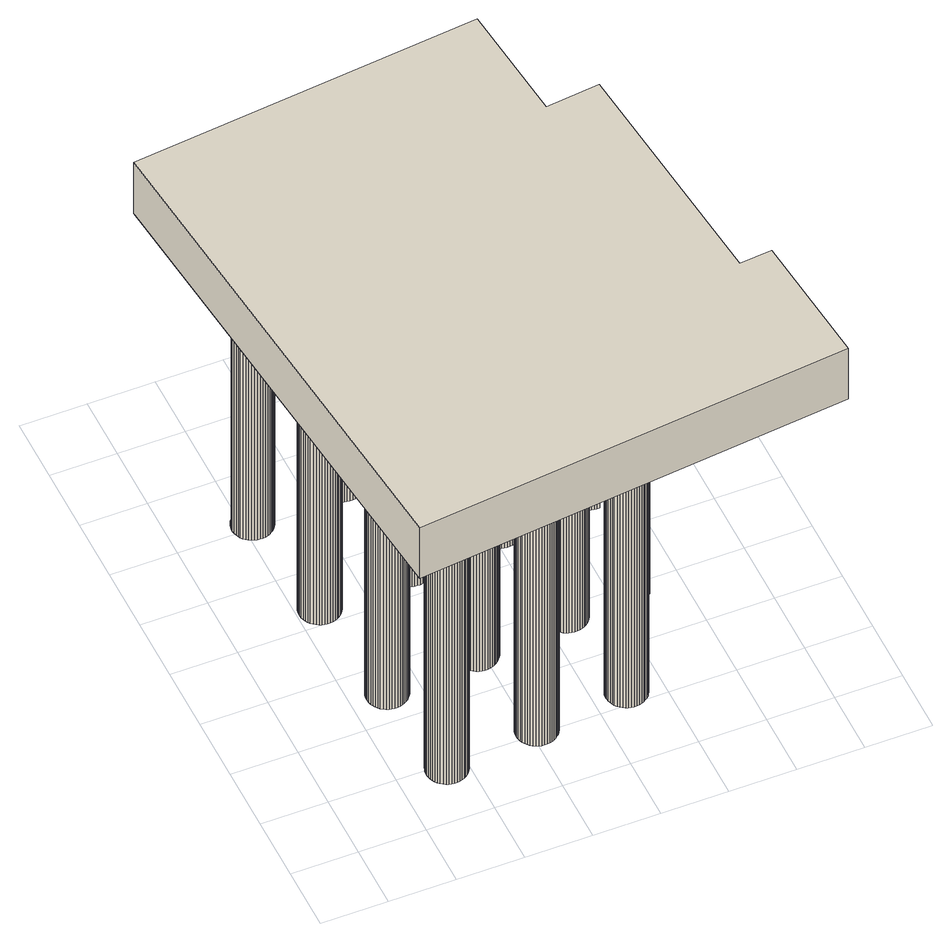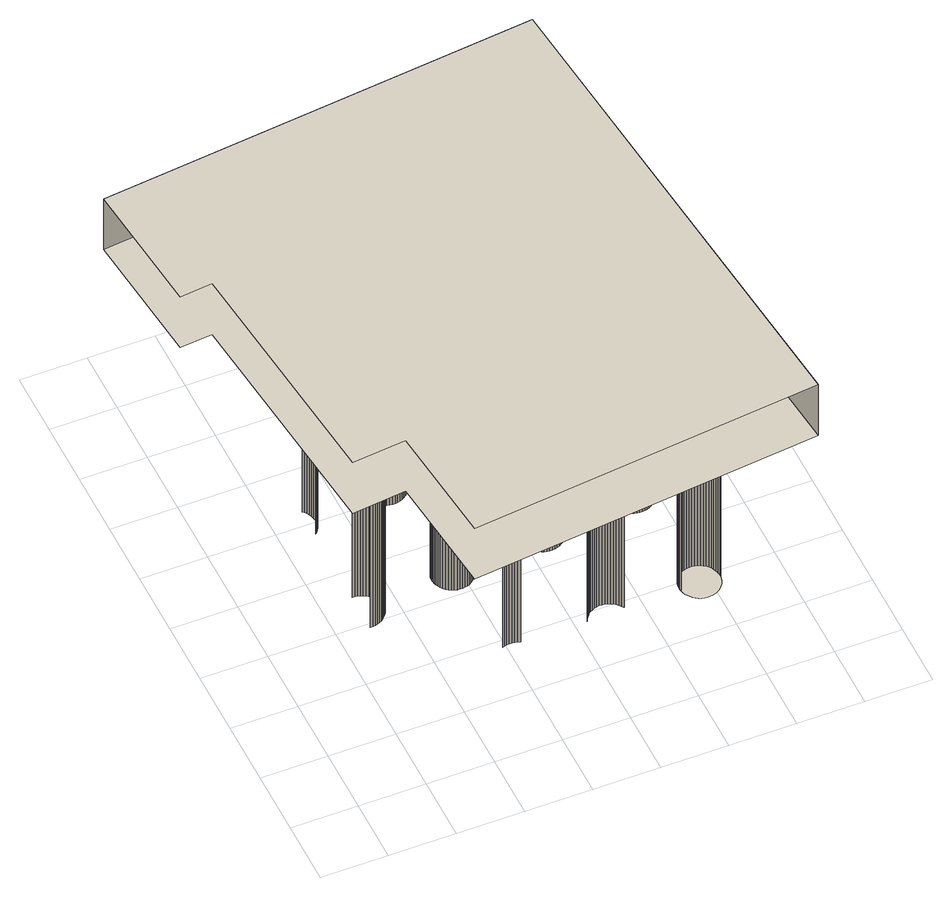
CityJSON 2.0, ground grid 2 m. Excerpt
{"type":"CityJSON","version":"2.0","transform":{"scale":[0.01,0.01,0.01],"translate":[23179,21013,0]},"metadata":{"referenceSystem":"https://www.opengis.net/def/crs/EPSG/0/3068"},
"CityObjects":{
"building1":{"type":"Building","attributes":{"name":"Brandenburger Tor","yearOfConstruction":"1791+01:00","measuredHeight":10,"storeysAboveGround":2},"address":[{"country":"Germany","locality":"Berlin","thoroughfareNumber":"8","thoroughfareName":"Pariser Platz","postcode":"10117"}],"geometry":[{"type":"MultiSurface","lod":"2","boundaries":[[[0,1,2,3]],[[4,5,1,0]],[[3,2,6,7]],[[8,9,5,4]],[[7,6,10,11]],[[11,10,12,13]],[[14,15,9,8]],[[13,12,16,17]],[[18,19,15,14]],[[17,16,20,21]],[[22,23,19,18]],[[21,20,24,25]],[[26,27,23,22]],[[25,24,28,29]],[[30,31,27,26]],[[29,28,32,33]],[[34,35,31,30]],[[33,32,36,37]],[[38,39,35,34]],[[37,36,40,41]],[[42,43,39,38]],[[41,40,44,45]],[[46,47,43,42]],[[45,44,48,49]],[[50,51,52,53]],[[54,55,47,46]],[[56,57,51,50]],[[53,52,58,59]],[[60,61,57,56]],[[59,58,62,63]],[[63,62,64,65]],[[66,67,61,60]],[[68,69,70,71,72,73,74,75,76,77,78,79,80,81,48,44,40,36,32,28,24,20,16,12,10,6,2,1,5,9,15,19,23,27,31,35,39,43,47,55,82,83,84,85,86,87,88,89,90,91]],[[92,93,94,95,96,97,98,99,100,54,46,42,38,34,30,26,22,18,14,8,4,0,3,7,11,13,17,21,25,29,33,37,41,45,49,101,102,103,104,105,106,107,108,109,110,111,112,113,114,115]],[[49,48,81,101]],[[65,64,116,117]],[[118,119,67,66]],[[100,82,55,54]],[[117,116,120,121]],[[122,123,119,118]],[[101,81,80,102]],[[121,120,124,125]],[[126,127,123,122]],[[99,83,82,100]],[[125,124,128,129]],[[102,80,79,103]],[[130,131,127,126]],[[98,84,83,99]],[[129,128,132,133]],[[134,135,136,137]],[[138,139,131,130]],[[103,79,78,104]],[[97,85,84,98]],[[133,132,140,141]],[[142,143,139,138]],[[104,78,77,105]],[[96,86,85,97]],[[141,140,144,145]],[[105,77,76,106]],[[146,147,143,142]],[[95,87,86,96]],[[145,144,148,149]],[[106,76,75,107]],[[94,88,87,95]],[[150,151,147,146]],[[107,75,74,108]],[[93,89,88,94]],[[149,148,152,153]],[[108,74,73,109]],[[92,90,89,93]],[[154,155,151,150]],[[109,73,72,110]],[[115,91,90,92]],[[114,68,91,115]],[[156,157,158,159,160,161,162,163,164,154,150,146,142,138,130,126,122,118,66,60,56,50,53,59,63,65,117,121,125,129,133,141,145,149,153,165,166,167,168,169,170,171,172,173,174,175,176,177,178,179]],[[180,181,182,183,184,185,186,187,188,189,190,191,192,193,152,148,144,140,132,128,124,120,116,64,62,58,52,51,57,61,67,119,123,127,131,139,143,147,151,155,194,195,196,197,198,199,200,201,202,203]],[[110,72,71,111]],[[113,69,68,114]],[[111,71,70,112]],[[153,152,193,165]],[[112,70,69,113]],[[204,205,206,207]],[[208,209,205,204]],[[164,194,155,154]],[[207,206,210,211]],[[212,213,209,208]],[[211,210,214,215]],[[215,214,216,217]],[[218,219,213,212]],[[217,216,220,221]],[[165,193,192,166]],[[222,223,219,218]],[[163,195,194,164]],[[221,220,224,225]],[[226,227,223,222]],[[166,192,191,167]],[[225,224,228,229]],[[230,231,227,226]],[[162,196,195,163]],[[229,228,232,233]],[[167,191,190,168]],[[234,235,231,230]],[[161,197,196,162]],[[233,232,236,237]],[[168,190,189,169]],[[238,239,235,234]],[[160,198,197,161]],[[237,236,240,241]],[[169,189,188,170]],[[242,243,239,238]],[[159,199,198,160]],[[241,240,244,245]],[[170,188,187,171]],[[158,200,199,159]],[[246,247,243,242]],[[171,187,186,172]],[[157,201,200,158]],[[245,244,248,249]],[[172,186,185,173]],[[250,251,247,246]],[[156,202,201,157]],[[173,185,184,174]],[[179,203,202,156]],[[178,180,203,179]],[[174,184,183,175]],[[177,181,180,178]],[[249,248,252,253]],[[175,183,182,176]],[[176,182,181,177]],[[254,255,251,250]],[[256,257,258,259,260,261,262,263,264,254,250,246,242,238,234,230,226,222,218,212,208,204,207,211,215,217,221,225,229,233,237,241,245,249,253,265,266,267,268,269,270,271,272,273,274,275,276,277,278,279]],[[280,281,282,283,284,285,286,287,288,289,290,291,292,293,252,248,244,240,236,232,228,224,220,216,214,210,206,205,209,213,219,223,227,231,235,239,243,247,251,255,294,295,296,297,298,299,300,301,302,303]],[[253,252,293,265]],[[304,305,306,307]],[[308,309,305,304]],[[264,294,255,254]],[[307,306,310,311]],[[312,313,309,308]],[[311,310,314,315]],[[315,314,316,317]],[[318,319,313,312]],[[265,293,292,266]],[[320,321,319,318]],[[263,295,294,264]],[[322,323,321,320]],[[266,292,291,267]],[[324,325,323,322]],[[262,296,295,263]],[[267,291,290,268]],[[326,327,325,324]],[[261,297,296,262]],[[268,290,289,269]],[[328,329,327,326]],[[260,298,297,261]],[[269,289,288,270]],[[330,331,329,328]],[[259,299,298,260]],[[270,288,287,271]],[[258,300,299,259]],[[332,333,331,330]],[[271,287,286,272]],[[257,301,300,258]],[[272,286,285,273]],[[334,335,333,332]],[[256,302,301,257]],[[273,285,284,274]],[[279,303,302,256]],[[278,280,303,279]],[[274,284,283,275]],[[277,281,280,278]],[[275,283,282,276]],[[276,282,281,277]],[[336,337,335,334]],[[338,339,340,341,342,343,344,345,346,347,348,349,350,351,352,353,354,355,356,357,358,359,360,316,314,310,306,305,309,313,319,321,323,325,327,329,331,333,335,337,361,362,363,364,365,366,367,368,369,370]],[[371,372,373,374,375,376,377,378,379,336,334,332,330,328,326,324,322,320,318,312,308,304,307,311,315,317,380,381,382,383,384,385,386,387,388,389,390,391,392,393,394,395,396,397,398,399,400,401,402,403]],[[379,361,337,336]],[[378,362,361,379]],[[377,363,362,378]],[[376,364,363,377]],[[404,405,406,407]],[[408,409,405,404]],[[407,406,410,411]],[[412,413,409,408]],[[411,410,414,415]],[[415,414,416,417]],[[418,419,413,412]],[[417,416,420,421]],[[375,365,364,376]],[[422,423,419,418]],[[421,420,424,425]],[[426,427,423,422]],[[374,366,365,375]],[[425,424,428,429]],[[430,431,427,426]],[[373,367,366,374]],[[429,428,432,433]],[[434,435,431,430]],[[372,368,367,373]],[[433,432,436,437]],[[371,369,368,372]],[[438,439,435,434]],[[403,370,369,371]],[[402,338,370,403]],[[401,339,338,402]],[[437,436,440,441]],[[442,443,439,438]],[[441,440,444,445]],[[446,447,443,442]],[[445,444,448,449]],[[450,451,447,446]],[[449,448,452,453]],[[454,455,456,457]],[[458,459,451,450]],[[460,461,455,454]],[[457,456,462,463]],[[464,465,461,460]],[[463,462,466,467]],[[467,466,468,469]],[[470,471,465,464]],[[472,473,474,475,476,477,478,479,480,458,450,446,442,438,434,430,426,422,418,412,408,404,407,411,415,417,421,425,429,433,437,441,445,449,453,481,482,483,484,485,486,487,488,489,490,491,492,493,494,495]],[[496,497,498,499,500,501,502,503,504,505,506,507,508,509,452,448,444,440,436,432,428,424,420,416,414,410,406,405,409,413,419,423,427,431,435,439,443,447,451,459,510,511,512,513,514,515,516,517,518,519]],[[453,452,509,481]],[[469,468,520,521]],[[522,523,471,470]],[[480,510,459,458]],[[521,520,524,525]],[[526,527,523,522]],[[481,509,508,482]],[[525,524,528,529]],[[530,531,527,526]],[[479,511,510,480]],[[529,528,532,533]],[[482,508,507,483]],[[534,535,531,530]],[[478,512,511,479]],[[533,532,536,537]],[[538,539,535,534]],[[483,507,506,484]],[[477,513,512,478]],[[537,536,540,541]],[[542,543,539,538]],[[484,506,505,485]],[[476,514,513,477]],[[541,540,544,545]],[[485,505,504,486]],[[546,547,543,542]],[[475,515,514,476]],[[545,544,548,549]],[[486,504,503,487]],[[474,516,515,475]],[[550,551,547,546]],[[487,503,502,488]],[[473,517,516,474]],[[549,548,552,553]],[[488,502,501,489]],[[472,518,517,473]],[[554,555,551,550]],[[489,501,500,490]],[[495,519,518,472]],[[494,496,519,495]],[[556,557,558,559,560,561,562,563,564,565,566,567,568,569,552,548,544,540,536,532,528,524,520,468,466,462,456,455,461,465,471,523,527,531,535,539,543,547,551,555,570,571,572,573,574,575,576,577,578,579]],[[580,581,582,583,584,585,586,587,588,554,550,546,542,538,534,530,526,522,470,464,460,454,457,463,467,469,521,525,529,533,537,541,545,549,553,589,590,591,592,593,594,595,596,597,598,599,600,601,602,603]],[[490,500,499,491]],[[493,497,496,494]],[[491,499,498,492]],[[553,552,569,589]],[[492,498,497,493]],[[604,605,606,607]],[[608,609,605,604]],[[588,570,555,554]],[[607,606,610,611]],[[612,613,609,608]],[[611,610,614,615]],[[615,614,616,617]],[[618,619,613,612]],[[617,616,620,621]],[[589,569,568,590]],[[622,623,619,618]],[[587,571,570,588]],[[621,620,624,625]],[[626,627,623,622]],[[590,568,567,591]],[[625,624,628,629]],[[630,631,627,626]],[[586,572,571,587]],[[629,628,632,633]],[[591,567,566,592]],[[634,635,631,630]],[[585,573,572,586]],[[633,632,636,637]],[[592,566,565,593]],[[638,639,635,634]],[[584,574,573,585]],[[637,636,640,641]],[[593,565,564,594]],[[642,643,639,638]],[[644,645,135,134]],[[583,575,574,584]],[[641,640,646,647]],[[594,564,563,595]],[[582,576,575,583]],[[648,649,643,642]],[[595,563,562,596]],[[581,577,576,582]],[[647,646,650,651]],[[596,562,561,597]],[[652,653,649,648]],[[580,578,577,581]],[[597,561,560,598]],[[603,579,578,580]],[[602,556,579,603]],[[598,560,559,599]],[[601,557,556,602]],[[651,650,654,655]],[[599,559,558,600]],[[600,558,557,601]],[[656,657,653,652]],[[658,659,660,661,662,663,664,665,666,656,652,648,642,638,634,630,626,622,618,612,608,604,607,611,615,617,621,625,629,633,637,641,647,651,655,667,668,669,670,671,672,673,674,675,676,677,678,679,680,681]],[[682,683,684,685,686,687,688,689,690,691,692,693,694,695,654,650,646,640,636,632,628,624,620,616,614,610,606,605,609,613,619,623,627,631,635,639,643,649,653,657,696,697,698,699,700,701,702,703,704,705]],[[655,654,695,667]],[[666,696,657,656]],[[706,707,708,709]],[[710,711,707,706]],[[667,695,694,668]],[[712,713,711,710]],[[665,697,696,666]],[[714,715,713,712]],[[668,694,693,669]],[[716,717,715,714]],[[664,698,697,665]],[[669,693,692,670]],[[718,719,717,716]],[[663,699,698,664]],[[670,692,691,671]],[[720,721,719,718]],[[662,700,699,663]],[[671,691,690,672]],[[722,723,721,720]],[[661,701,700,662]],[[672,690,689,673]],[[660,702,701,661]],[[724,725,723,722]],[[673,689,688,674]],[[659,703,702,660]],[[674,688,687,675]],[[726,727,725,724]],[[658,704,703,659]],[[675,687,686,676]],[[681,705,704,658]],[[680,682,705,681]],[[676,686,685,677]],[[679,683,682,680]],[[677,685,684,678]],[[678,684,683,679]],[[728,729,727,726]],[[730,731,729,728]],[[732,733,731,730]],[[734,735,733,732]],[[736,737,735,734]],[[738,739,740,741]],[[742,743,739,738]],[[741,740,744,745]],[[746,747,743,742]],[[745,744,748,749]],[[749,748,750,751]],[[752,753,747,746]],[[751,750,754,755]],[[756,757,737,736]],[[758,759,753,752]],[[755,754,760,761]],[[762,763,759,758]],[[764,765,757,756]],[[761,760,766,767]],[[768,769,763,762]],[[770,771,765,764]],[[767,766,772,773]],[[774,775,769,768]],[[773,772,776,777]],[[778,779,775,774]],[[777,776,780,781]],[[782,783,779,778]],[[781,780,784,785]],[[786,787,783,782]],[[785,784,788,789]],[[790,791,787,786]],[[789,788,792,793]],[[794,795,796,797]],[[798,799,791,790]],[[800,801,795,794]],[[797,796,802,803]],[[804,805,801,800]],[[803,802,806,807]],[[807,806,808,809]],[[810,811,805,804]],[[812,813,814,815,816,817,818,819,820,798,790,786,782,778,774,768,762,758,752,746,742,738,741,745,749,751,755,761,767,773,777,781,785,789,793,821,822,823,824,825,826,827,828,829,830,831,832,833,834,835]],[[836,837,838,839,840,841,842,843,844,845,846,847,848,849,792,788,784,780,776,772,766,760,754,750,748,744,740,739,743,747,753,759,763,769,775,779,783,787,791,799,850,851,852,853,854,855,856,857,858,859]],[[793,792,849,821]],[[809,808,860,861]],[[862,863,811,810]],[[820,850,799,798]],[[861,860,864,865]],[[866,867,863,862]],[[821,849,848,822]],[[865,864,868,869]],[[870,871,867,866]],[[819,851,850,820]],[[869,868,872,873]],[[822,848,847,823]],[[874,875,871,870]],[[818,852,851,819]],[[873,872,876,877]],[[878,879,875,874]],[[823,847,846,824]],[[817,853,852,818]],[[877,876,880,881]],[[882,883,879,878]],[[824,846,845,825]],[[816,854,853,817]],[[881,880,884,885]],[[825,845,844,826]],[[886,887,883,882]],[[815,855,854,816]],[[885,884,888,889]],[[826,844,843,827]],[[814,856,855,815]],[[890,891,887,886]],[[827,843,842,828]],[[813,857,856,814]],[[889,888,892,893]],[[828,842,841,829]],[[812,858,857,813]],[[894,895,891,890]],[[829,841,840,830]],[[835,859,858,812]],[[834,836,859,835]],[[896,897,898,899,900,901,902,903,904,894,890,886,882,878,874,870,866,862,810,804,800,794,797,803,807,809,861,865,869,873,877,881,885,889,893,905,906,907,908,909,910,911,912,913,914,915,916,917,918,919]],[[920,921,922,923,924,925,926,927,928,929,930,931,932,933,892,888,884,880,876,872,868,864,860,808,806,802,796,795,801,805,811,863,867,871,875,879,883,887,891,895,934,935,936,937,938,939,940,941,942,943]],[[830,840,839,831]],[[833,837,836,834]],[[831,839,838,832]],[[893,892,933,905]],[[832,838,837,833]],[[944,945,946,947]],[[948,949,945,944]],[[904,934,895,894]],[[947,946,950,951]],[[952,953,949,948]],[[951,950,954,955]],[[955,954,956,957]],[[958,959,953,952]],[[957,956,960,961]],[[905,933,932,906]],[[962,963,959,958]],[[903,935,934,904]],[[961,960,964,965]],[[966,967,963,962]],[[906,932,931,907]],[[965,964,968,969]],[[970,971,967,966]],[[902,936,935,903]],[[969,968,972,973]],[[907,931,930,908]],[[974,975,971,970]],[[901,937,936,902]],[[973,972,976,977]],[[908,930,929,909]],[[978,979,975,974]],[[900,938,937,901]],[[977,976,980,981]],[[909,929,928,910]],[[982,983,979,978]],[[899,939,938,900]],[[981,980,984,985]],[[910,928,927,911]],[[898,940,939,899]],[[986,987,983,982]],[[911,927,926,912]],[[897,941,940,898]],[[985,984,988,989]],[[912,926,925,913]],[[990,991,987,986]],[[896,942,941,897]],[[913,925,924,914]],[[919,943,942,896]],[[918,920,943,919]],[[914,924,923,915]],[[917,921,920,918]],[[989,988,992,993]],[[915,923,922,916]],[[916,922,921,917]],[[994,995,991,990]],[[996,997,998,999,1000,1001,1002,1003,1004,1005,1006,1007,1008,1009,992,988,984,980,976,972,968,964,960,956,954,950,946,945,949,953,959,963,967,971,975,979,983,987,991,995,1010,1011,1012,1013,1014,1015,1016,1017,1018,1019]],[[1020,1021,1022,1023,1024,1025,1026,1027,1028,994,990,986,982,978,974,970,966,962,958,952,948,944,947,951,955,957,961,965,969,973,977,981,985,989,993,1029,1030,1031,1032,1033,1034,1035,1036,1037,1038,1039,1040,1041,1042,1043]],[[993,992,1009,1029]],[[1028,1010,995,994]],[[1029,1009,1008,1030]],[[1027,1011,1010,1028]],[[1030,1008,1007,1031]],[[1026,1012,1011,1027]],[[1031,1007,1006,1032]],[[1044,1045,1046,1047]],[[1025,1013,1012,1026]],[[1032,1006,1005,1033]],[[1048,1049,1045,1044]],[[1024,1014,1013,1025]],[[1033,1005,1004,1034]],[[1050,1051,1049,1048]],[[1023,1015,1014,1024]],[[1034,1004,1003,1035]],[[1022,1016,1015,1023]],[[1052,1053,1051,1050]],[[1035,1003,1002,1036]],[[1021,1017,1016,1022]],[[1036,1002,1001,1037]],[[1054,1055,1053,1052]],[[1020,1018,1017,1021]],[[1037,1001,1000,1038]],[[1043,1019,1018,1020]],[[1042,996,1019,1043]],[[1038,1000,999,1039]],[[1041,997,996,1042]],[[1039,999,998,1040]],[[1040,998,997,1041]],[[1056,1057,1055,1054]],[[1058,1059,1057,1056]],[[1060,1061,1062,1063]],[[1064,1065,1061,1060]],[[1063,1062,1066,1067]],[[1068,1069,1065,1064]],[[1067,1066,1070,1071]],[[1071,1070,1072,1073]],[[1074,1075,1069,1068]],[[1073,1072,1076,1077]],[[1078,1079,1075,1074]],[[1077,1076,1080,1081]],[[1081,1080,1082,1083]],[[1083,1082,1084,1085]],[[1085,1084,1086,1087]],[[1087,1086,1088,1089]],[[1090,1091,1092,1093]],[[1094,1095,1091,1090]],[[1093,1092,1096,1097]],[[1098,1099,1095,1094]],[[1097,1096,1100,1101]],[[1101,1100,1102,1103]],[[1104,1105,1099,1098]],[[1103,1102,1106,1107]],[[1108,1109,1105,1104]],[[1107,1106,1110,1111]],[[1112,1113,1109,1108]],[[1111,1110,1114,1115]],[[1116,1117,1113,1112]],[[1115,1114,1118,1119]],[[1120,1121,1117,1116]],[[1119,1118,1122,1123]],[[1124,644,134,137,1125,1126,1127,1128]],[[1129,1130,1131,136,135,645,1132,1133]],[[1134,1135,1121,1120]],[[1123,1122,1136,1137]],[[1138,1139,1135,1134]],[[1137,1136,1140,1141]],[[1142,1143,1139,1138]],[[1141,1140,1144,1145]],[[1145,1144,1146,1147]],[[1147,1146,1148,1149]],[[1149,1148,1150,1151]],[[1151,1150,1152,1153]]]}]}
},
"vertices":[
[285,166,0],[285,166,900],[283,173,900],[283,173,0],[288,159,0],[288,159,900],[282,181,900],[282,181,0],[292,152,0],[292,152,900],[282,185,900],[282,185,0],[282,189,900],[282,189,0],[297,145,0],[297,145,900],[283,197,900],[283,197,0],[302,140,0],[302,140,900],[285,204,900],[285,204,0],[309,135,0],[309,135,900],[288,212,900],[288,212,0],[316,131,0],[316,131,900],[292,219,900],[292,219,0],[323,128,0],[323,128,900],[297,225,900],[297,225,0],[330,126,0],[330,126,900],[302,230,900],[302,230,0],[338,125,0],[338,125,900],[309,235,900],[309,235,0],[346,125,0],[346,125,900],[316,239,900],[316,239,0],[354,126,0],[354,126,900],[323,242,900],[323,242,0],[250,482,0],[250,482,900],[248,490,900],[248,490,0],[361,128,0],[361,128,900],[253,475,0],[253,475,900],[247,498,900],[247,498,0],[257,468,0],[257,468,900],[247,502,900],[247,502,0],[247,505,900],[247,505,0],[262,462,0],[262,462,900],[402,189,900],[401,197,900],[399,204,900],[396,212,900],[392,219,900],[387,225,900],[382,230,900],[376,235,900],[369,239,900],[361,242,900],[354,244,900],[346,245,900],[338,245,900],[330,244,900],[369,131,900],[376,135,900],[382,140,900],[387,145,900],[392,152,900],[396,159,900],[399,166,900],[401,173,900],[402,181,900],[402,185,900],[402,181,0],[401,173,0],[399,166,0],[396,159,0],[392,152,0],[387,145,0],[382,140,0],[376,135,0],[369,131,0],[330,244,0],[338,245,0],[346,245,0],[354,244,0],[361,242,0],[369,239,0],[376,235,0],[382,230,0],[387,225,0],[392,219,0],[396,212,0],[399,204,0],[401,197,0],[402,189,0],[402,185,0],[248,513,900],[248,513,0],[267,456,0],[267,456,900],[250,521,900],[250,521,0],[274,452,0],[274,452,900],[253,528,900],[253,528,0],[280,448,0],[280,448,900],[257,535,900],[257,535,0],[288,445,0],[288,445,900],[262,541,900],[262,541,0],[217,83,900],[217,83,1100],[58,1621,1100],[58,1621,900],[295,443,0],[295,443,900],[267,547,900],[267,547,0],[303,442,0],[303,442,900],[274,552,900],[274,552,0],[311,442,0],[311,442,900],[280,555,900],[280,555,0],[319,443,0],[319,443,900],[288,558,900],[288,558,0],[326,445,0],[326,445,900],[367,498,0],[366,490,0],[364,482,0],[361,475,0],[357,468,0],[352,462,0],[347,456,0],[340,452,0],[334,448,0],[295,561,0],[303,562,0],[311,562,0],[319,561,0],[326,558,0],[334,555,0],[340,552,0],[347,547,0],[352,541,0],[357,535,0],[361,528,0],[364,521,0],[366,513,0],[367,505,0],[367,502,0],[367,505,900],[366,513,900],[364,521,900],[361,528,900],[357,535,900],[352,541,900],[347,547,900],[340,552,900],[334,555,900],[326,558,900],[319,561,900],[311,562,900],[303,562,900],[295,561,900],[334,448,900],[340,452,900],[347,456,900],[352,462,900],[357,468,900],[361,475,900],[364,482,900],[366,490,900],[367,498,900],[367,502,900],[210,840,0],[210,840,900],[208,847,900],[208,847,0],[213,833,0],[213,833,900],[207,855,900],[207,855,0],[217,826,0],[217,826,900],[207,859,900],[207,859,0],[207,863,900],[207,863,0],[222,819,0],[222,819,900],[208,871,900],[208,871,0],[228,814,0],[228,814,900],[210,878,900],[210,878,0],[234,809,0],[234,809,900],[213,886,900],[213,886,0],[241,805,0],[241,805,900],[217,893,900],[217,893,0],[248,802,0],[248,802,900],[222,899,900],[222,899,0],[255,800,0],[255,800,900],[228,904,900],[228,904,0],[263,799,0],[263,799,900],[234,909,900],[234,909,0],[271,799,0],[271,799,900],[241,913,900],[241,913,0],[279,800,0],[279,800,900],[248,916,900],[248,916,0],[287,802,0],[287,802,900],[327,855,0],[326,847,0],[324,840,0],[321,833,0],[317,826,0],[312,819,0],[307,814,0],[301,809,0],[294,805,0],[255,918,0],[263,919,0],[271,919,0],[279,918,0],[287,916,0],[294,913,0],[301,909,0],[307,904,0],[312,899,0],[317,893,0],[321,886,0],[324,878,0],[326,871,0],[327,863,0],[327,859,0],[327,863,900],[326,871,900],[324,878,900],[321,886,900],[317,893,900],[312,899,900],[307,904,900],[301,909,900],[294,913,900],[287,916,900],[279,918,900],[271,919,900],[263,919,900],[255,918,900],[294,805,900],[301,809,900],[307,814,900],[312,819,900],[317,826,900],[321,833,900],[324,840,900],[326,847,900],[327,855,900],[327,859,900],[171,1197,0],[171,1197,900],[169,1205,900],[169,1205,0],[174,1190,0],[174,1190,900],[167,1213,900],[167,1213,0],[177,1183,0],[177,1183,900],[167,1217,900],[167,1217,0],[167,1221,900],[167,1221,0],[182,1177,0],[182,1177,900],[188,1171,0],[188,1171,900],[194,1167,0],[194,1167,900],[201,1163,0],[201,1163,900],[208,1160,0],[208,1160,900],[216,1158,0],[216,1158,900],[224,1157,0],[224,1157,900],[231,1157,0],[231,1157,900],[239,1158,0],[239,1158,900],[247,1160,0],[247,1160,900],[287,1221,900],[286,1228,900],[284,1236,900],[281,1243,900],[277,1250,900],[273,1256,900],[267,1262,900],[261,1267,900],[254,1271,900],[247,1274,900],[239,1276,900],[231,1277,900],[224,1277,900],[216,1276,900],[208,1274,900],[201,1271,900],[194,1267,900],[188,1262,900],[182,1256,900],[177,1250,900],[174,1243,900],[171,1236,900],[169,1228,900],[254,1163,900],[261,1167,900],[267,1171,900],[273,1177,900],[277,1183,900],[281,1190,900],[284,1197,900],[286,1205,900],[287,1213,900],[287,1217,900],[287,1213,0],[286,1205,0],[284,1197,0],[281,1190,0],[277,1183,0],[273,1177,0],[267,1171,0],[261,1167,0],[254,1163,0],[169,1228,0],[171,1236,0],[174,1243,0],[177,1250,0],[182,1256,0],[188,1262,0],[194,1267,0],[201,1271,0],[208,1274,0],[216,1276,0],[224,1277,0],[231,1277,0],[239,1276,0],[247,1274,0],[254,1271,0],[261,1267,0],[267,1262,0],[273,1256,0],[277,1250,0],[281,1243,0],[284,1236,0],[286,1228,0],[287,1221,0],[287,1217,0],[563,197,0],[563,197,900],[561,204,900],[561,204,0],[566,189,0],[566,189,900],[560,212,900],[560,212,0],[570,183,0],[570,183,900],[560,216,900],[560,216,0],[560,220,900],[560,220,0],[575,176,0],[575,176,900],[561,228,900],[561,228,0],[580,171,0],[580,171,900],[563,235,900],[563,235,0],[586,166,0],[586,166,900],[566,243,900],[566,243,0],[593,162,0],[593,162,900],[570,249,900],[570,249,0],[600,159,0],[600,159,900],[575,256,900],[575,256,0],[608,157,0],[608,157,900],[580,261,900],[580,261,0],[616,156,0],[616,156,900],[586,266,900],[586,266,0],[624,156,0],[624,156,900],[593,270,900],[593,270,0],[632,157,0],[632,157,900],[600,273,900],[600,273,0],[528,513,0],[528,513,900],[526,521,900],[526,521,0],[639,159,0],[639,159,900],[531,506,0],[531,506,900],[525,528,900],[525,528,0],[535,499,0],[535,499,900],[525,532,900],[525,532,0],[525,536,900],[525,536,0],[539,493,0],[539,493,900],[680,212,0],[679,204,0],[677,197,0],[674,189,0],[670,183,0],[665,176,0],[659,171,0],[653,166,0],[646,162,0],[608,275,0],[616,276,0],[624,276,0],[632,275,0],[639,273,0],[646,270,0],[653,266,0],[659,261,0],[665,256,0],[670,249,0],[674,243,0],[677,235,0],[679,228,0],[680,220,0],[680,216,0],[680,220,900],[679,228,900],[677,235,900],[674,243,900],[670,249,900],[665,256,900],[659,261,900],[653,266,900],[646,270,900],[639,273,900],[632,275,900],[624,276,900],[616,276,900],[608,275,900],[646,162,900],[653,166,900],[659,171,900],[665,176,900],[670,183,900],[674,189,900],[677,197,900],[679,204,900],[680,212,900],[680,216,900],[526,544,900],[526,544,0],[545,487,0],[545,487,900],[528,552,900],[528,552,0],[551,482,0],[551,482,900],[531,559,900],[531,559,0],[558,478,0],[558,478,900],[535,566,900],[535,566,0],[565,475,0],[565,475,900],[539,572,900],[539,572,0],[573,473,0],[573,473,900],[545,578,900],[545,578,0],[581,472,0],[581,472,900],[551,582,900],[551,582,0],[589,472,0],[589,472,900],[558,586,900],[558,586,0],[596,473,0],[596,473,900],[565,589,900],[565,589,0],[604,475,0],[604,475,900],[645,536,900],[644,544,900],[642,552,900],[639,559,900],[635,566,900],[630,572,900],[624,578,900],[618,582,900],[611,586,900],[604,589,900],[596,591,900],[589,592,900],[581,592,900],[573,591,900],[611,478,900],[618,482,900],[624,487,900],[630,493,900],[635,499,900],[639,506,900],[642,513,900],[644,521,900],[645,528,900],[645,532,900],[645,528,0],[644,521,0],[642,513,0],[639,506,0],[635,499,0],[630,493,0],[624,487,0],[618,482,0],[611,478,0],[573,591,0],[581,592,0],[589,592,0],[596,591,0],[604,589,0],[611,586,0],[618,582,0],[624,578,0],[630,572,0],[635,566,0],[639,559,0],[642,552,0],[644,544,0],[645,536,0],[645,532,0],[488,871,0],[488,871,900],[486,878,900],[486,878,0],[491,863,0],[491,863,900],[485,886,900],[485,886,0],[495,857,0],[495,857,900],[485,890,900],[485,890,0],[485,894,900],[485,894,0],[500,850,0],[500,850,900],[486,902,900],[486,902,0],[505,845,0],[505,845,900],[488,909,900],[488,909,0],[511,840,0],[511,840,900],[491,917,900],[491,917,0],[518,836,0],[518,836,900],[495,923,900],[495,923,0],[526,833,0],[526,833,900],[500,930,900],[500,930,0],[533,831,0],[533,831,900],[505,935,900],[505,935,0],[541,830,0],[541,830,900],[1537,220,900],[1537,220,1100],[511,940,900],[511,940,0],[549,830,0],[549,830,900],[518,944,900],[518,944,0],[557,831,0],[557,831,900],[526,947,900],[526,947,0],[564,833,0],[564,833,900],[605,886,0],[604,878,0],[602,871,0],[599,863,0],[595,857,0],[590,850,0],[585,845,0],[578,840,0],[571,836,0],[533,949,0],[541,950,0],[549,950,0],[557,949,0],[564,947,0],[571,944,0],[578,940,0],[585,935,0],[590,930,0],[595,923,0],[599,917,0],[602,909,0],[604,902,0],[605,894,0],[605,890,0],[605,894,900],[604,902,900],[602,909,900],[599,917,900],[595,923,900],[590,930,900],[585,935,900],[578,940,900],[571,944,900],[564,947,900],[557,949,900],[549,950,900],[541,950,900],[533,949,900],[571,836,900],[578,840,900],[585,845,900],[590,850,900],[595,857,900],[599,863,900],[602,871,900],[604,878,900],[605,886,900],[605,890,900],[455,1214,0],[455,1214,900],[451,1221,900],[451,1221,0],[460,1208,0],[460,1208,900],[466,1202,0],[466,1202,900],[472,1198,0],[472,1198,900],[479,1194,0],[479,1194,900],[486,1191,0],[486,1191,900],[493,1189,0],[493,1189,900],[501,1188,0],[501,1188,900],[509,1188,0],[509,1188,900],[517,1189,0],[517,1189,900],[524,1191,0],[524,1191,900],[532,1194,0],[532,1194,900],[539,1198,0],[539,1198,900],[545,1202,0],[545,1202,900],[550,1208,0],[550,1208,900],[841,228,0],[841,228,900],[838,235,900],[838,235,0],[844,220,0],[844,220,900],[837,243,900],[837,243,0],[847,213,0],[847,213,900],[837,247,900],[837,247,0],[837,251,900],[837,251,0],[852,207,0],[852,207,900],[838,259,900],[838,259,0],[555,1214,0],[555,1214,900],[858,202,0],[858,202,900],[841,266,900],[841,266,0],[864,197,0],[864,197,900],[559,1221,0],[559,1221,900],[844,273,900],[844,273,0],[871,193,0],[871,193,900],[562,1228,0],[562,1228,900],[847,280,900],[847,280,0],[878,190,0],[878,190,900],[852,286,900],[852,286,0],[886,188,0],[886,188,900],[858,292,900],[858,292,0],[894,187,0],[894,187,900],[864,297,900],[864,297,0],[901,187,0],[901,187,900],[871,301,900],[871,301,0],[909,188,0],[909,188,900],[878,304,900],[878,304,0],[805,544,0],[805,544,900],[803,552,900],[803,552,0],[917,190,0],[917,190,900],[808,537,0],[808,537,900],[802,559,900],[802,559,0],[812,530,0],[812,530,900],[802,563,900],[802,563,0],[802,567,900],[802,567,0],[817,524,0],[817,524,900],[957,243,0],[956,235,0],[954,228,0],[951,220,0],[947,213,0],[943,207,0],[937,202,0],[931,197,0],[924,193,0],[886,306,0],[894,307,0],[901,307,0],[909,306,0],[917,304,0],[924,301,0],[931,297,0],[937,292,0],[943,286,0],[947,280,0],[951,273,0],[954,266,0],[956,259,0],[957,251,0],[957,247,0],[957,251,900],[956,259,900],[954,266,900],[951,273,900],[947,280,900],[943,286,900],[937,292,900],[931,297,900],[924,301,900],[917,304,900],[909,306,900],[901,307,900],[894,307,900],[886,306,900],[924,193,900],[931,197,900],[937,202,900],[943,207,900],[947,213,900],[951,220,900],[954,228,900],[956,235,900],[957,243,900],[957,247,900],[803,575,900],[803,575,0],[823,518,0],[823,518,900],[805,583,900],[805,583,0],[829,513,0],[829,513,900],[808,590,900],[808,590,0],[836,509,0],[836,509,900],[812,597,900],[812,597,0],[843,506,0],[843,506,900],[817,603,900],[817,603,0],[851,504,0],[851,504,900],[823,608,900],[823,608,0],[858,503,0],[858,503,900],[829,613,900],[829,613,0],[866,503,0],[866,503,900],[836,617,900],[836,617,0],[874,504,0],[874,504,900],[843,620,900],[843,620,0],[882,506,0],[882,506,900],[922,559,0],[921,552,0],[919,544,0],[916,537,0],[912,530,0],[907,524,0],[902,518,0],[896,513,0],[889,509,0],[851,622,0],[858,623,0],[866,623,0],[874,622,0],[882,620,0],[889,617,0],[896,613,0],[902,608,0],[907,603,0],[912,597,0],[916,590,0],[919,583,0],[921,575,0],[922,567,0],[922,563,0],[922,567,900],[921,575,900],[919,583,900],[916,590,900],[912,597,900],[907,603,900],[902,608,900],[896,613,900],[889,617,900],[882,620,900],[874,622,900],[866,623,900],[858,623,900],[851,622,900],[889,509,900],[896,513,900],[902,518,900],[907,524,900],[912,530,900],[916,537,900],[919,544,900],[921,552,900],[922,559,900],[922,563,900],[766,901,0],[766,901,900],[764,909,900],[764,909,0],[769,894,0],[769,894,900],[763,917,900],[763,917,0],[773,887,0],[773,887,900],[763,921,900],[763,921,0],[763,925,900],[763,925,0],[777,881,0],[777,881,900],[764,933,900],[764,933,0],[783,876,0],[783,876,900],[766,940,900],[766,940,0],[789,871,0],[789,871,900],[769,947,900],[769,947,0],[796,867,0],[796,867,900],[773,954,900],[773,954,0],[803,864,0],[803,864,900],[777,960,900],[777,960,0],[811,862,0],[811,862,900],[783,966,900],[783,966,0],[819,861,0],[819,861,900],[789,971,900],[789,971,0],[826,861,0],[826,861,900],[796,975,900],[796,975,0],[834,862,0],[834,862,900],[803,978,900],[803,978,0],[842,864,0],[842,864,900],[883,925,900],[882,933,900],[879,940,900],[876,947,900],[873,954,900],[868,960,900],[862,966,900],[856,971,900],[849,975,900],[842,978,900],[834,980,900],[826,981,900],[819,981,900],[811,980,900],[849,867,900],[856,871,900],[862,876,900],[868,881,900],[873,887,900],[876,894,900],[879,901,900],[882,909,900],[883,917,900],[883,921,900],[883,917,0],[882,909,0],[879,901,0],[876,894,0],[873,887,0],[868,881,0],[862,876,0],[856,871,0],[849,867,0],[811,980,0],[819,981,0],[826,981,0],[834,980,0],[842,978,0],[849,975,0],[856,971,0],[862,966,0],[868,960,0],[873,954,0],[876,947,0],[879,940,0],[882,933,0],[883,925,0],[883,921,0],[763,1221,0],[763,1221,900],[756,1224,900],[756,1224,0],[771,1219,0],[771,1219,900],[779,1218,0],[779,1218,900],[787,1218,0],[787,1218,900],[795,1219,0],[795,1219,900],[802,1221,0],[802,1221,900],[809,1224,0],[809,1224,900],[1083,575,0],[1083,575,900],[1081,582,900],[1081,582,0],[1086,568,0],[1086,568,900],[1080,590,900],[1080,590,0],[1090,561,0],[1090,561,900],[1080,594,900],[1080,594,0],[1080,598,900],[1080,598,0],[1095,554,0],[1095,554,900],[1081,606,900],[1081,606,0],[1100,549,0],[1100,549,900],[1083,613,900],[1083,613,0],[1086,621,900],[1086,621,0],[1090,628,900],[1090,628,0],[1095,634,900],[1095,634,0],[1100,639,900],[1100,639,0],[1043,932,0],[1043,932,900],[1041,940,900],[1041,940,0],[1046,925,0],[1046,925,900],[1040,948,900],[1040,948,0],[1050,918,0],[1050,918,900],[1040,952,900],[1040,952,0],[1040,956,900],[1040,956,0],[1055,912,0],[1055,912,900],[1041,963,900],[1041,963,0],[1061,906,0],[1061,906,900],[1043,971,900],[1043,971,0],[1067,902,0],[1067,902,900],[1046,978,900],[1046,978,0],[1074,898,0],[1074,898,900],[1050,985,900],[1050,985,0],[1081,895,0],[1081,895,900],[1055,991,900],[1055,991,0],[1495,633,900],[1115,1731,900],[1154,1360,900],[1318,1377,900],[1396,623,900],[1318,1377,1100],[1154,1360,1100],[1115,1731,1100],[1495,633,1100],[1396,623,1100],[1088,893,0],[1088,893,900],[1061,997,900],[1061,997,0],[1096,892,0],[1096,892,900],[1067,1002,900],[1067,1002,0],[1104,892,0],[1104,892,900],[1074,1006,900],[1074,1006,0],[1081,1009,900],[1081,1009,0],[1088,1011,900],[1088,1011,0],[1096,1012,900],[1096,1012,0],[1104,1012,900],[1104,1012,0]
]}
